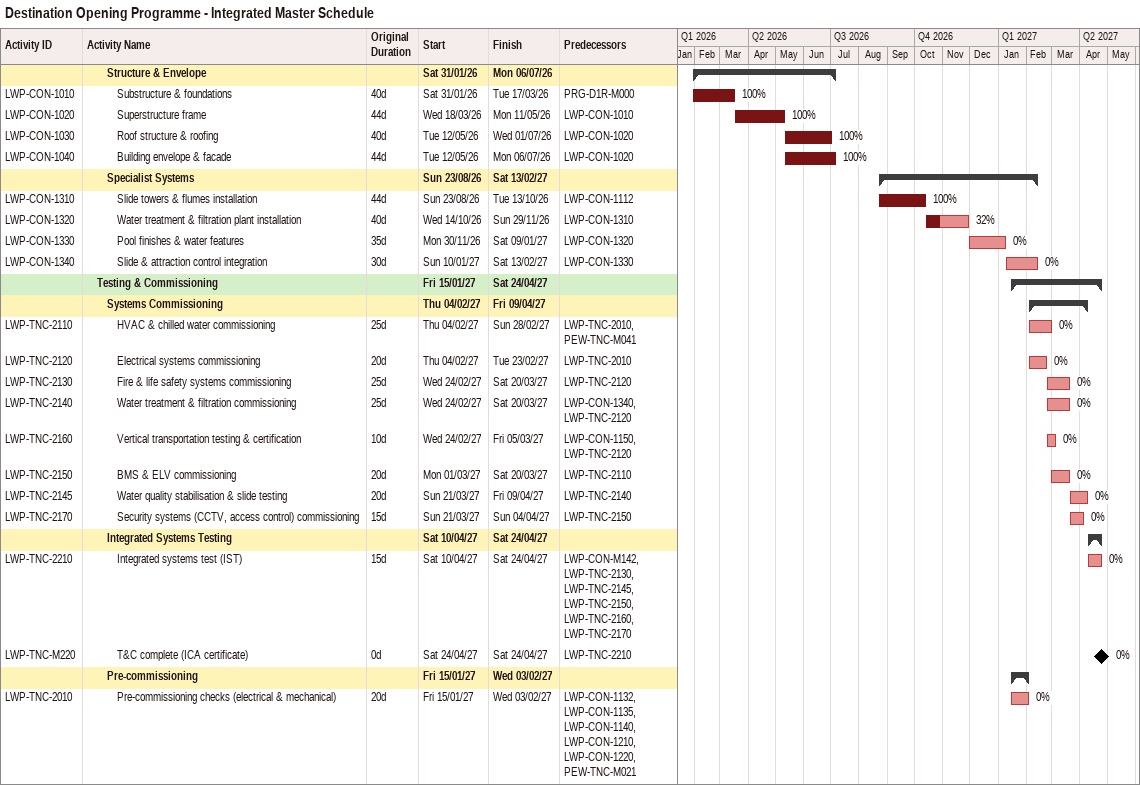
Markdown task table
Destination Opening Programme - Integrated Master Schedule

| ID | Level | Task | Original duration | Start | Finish | Predecessors | % complete |
|---|---|---|---|---|---|---|---|
|  | 3 | **Structure & Envelope** |  | 2026-01-31 | 2026-07-06 |  |  |
| LWP-CON-1010 | 4 | Substructure & foundations | 40d | 2026-01-31 | 2026-03-17 | PRG-D1R-M000 | 100 |
| LWP-CON-1020 | 4 | Superstructure frame | 44d | 2026-03-18 | 2026-05-11 | LWP-CON-1010 | 100 |
| LWP-CON-1030 | 4 | Roof structure & roofing | 40d | 2026-05-12 | 2026-07-01 | LWP-CON-1020 | 100 |
| LWP-CON-1040 | 4 | Building envelope & facade | 44d | 2026-05-12 | 2026-07-06 | LWP-CON-1020 | 100 |
|  | 3 | **Specialist Systems** |  | 2026-08-23 | 2027-02-13 |  |  |
| LWP-CON-1310 | 4 | Slide towers & flumes installation | 44d | 2026-08-23 | 2026-10-13 | LWP-CON-1112 | 100 |
| LWP-CON-1320 | 4 | Water treatment & filtration plant installation | 40d | 2026-10-14 | 2026-11-29 | LWP-CON-1310 | 32 |
| LWP-CON-1330 | 4 | Pool finishes & water features | 35d | 2026-11-30 | 2027-01-09 | LWP-CON-1320 | 0 |
| LWP-CON-1340 | 4 | Slide & attraction control integration | 30d | 2027-01-10 | 2027-02-13 | LWP-CON-1330 | 0 |
|  | 2 | **Testing & Commissioning** |  | 2027-01-15 | 2027-04-24 |  |  |
|  | 3 | **Systems Commissioning** |  | 2027-02-04 | 2027-04-09 |  |  |
| LWP-TNC-2110 | 4 | HVAC & chilled water commissioning | 25d | 2027-02-04 | 2027-02-28 | LWP-TNC-2010, PEW-TNC-M041 | 0 |
| LWP-TNC-2120 | 4 | Electrical systems commissioning | 20d | 2027-02-04 | 2027-02-23 | LWP-TNC-2010 | 0 |
| LWP-TNC-2130 | 4 | Fire & life safety systems commissioning | 25d | 2027-02-24 | 2027-03-20 | LWP-TNC-2120 | 0 |
| LWP-TNC-2140 | 4 | Water treatment & filtration commissioning | 25d | 2027-02-24 | 2027-03-20 | LWP-CON-1340, LWP-TNC-2120 | 0 |
| LWP-TNC-2160 | 4 | Vertical transportation testing & certification | 10d | 2027-02-24 | 2027-03-05 | LWP-CON-1150, LWP-TNC-2120 | 0 |
| LWP-TNC-2150 | 4 | BMS & ELV commissioning | 20d | 2027-03-01 | 2027-03-20 | LWP-TNC-2110 | 0 |
| LWP-TNC-2145 | 4 | Water quality stabilisation & slide testing | 20d | 2027-03-21 | 2027-04-09 | LWP-TNC-2140 | 0 |
| LWP-TNC-2170 | 4 | Security systems (CCTV, access control) commissioning | 15d | 2027-03-21 | 2027-04-04 | LWP-TNC-2150 | 0 |
|  | 3 | **Integrated Systems Testing** |  | 2027-04-10 | 2027-04-24 |  |  |
| LWP-TNC-2210 | 4 | Integrated systems test (IST) | 15d | 2027-04-10 | 2027-04-24 | LWP-CON-M142, LWP-TNC-2130, LWP-TNC-2145, LWP-TNC-2150, LWP-TNC-2160, LWP-TNC-2170 | 0 |
| LWP-TNC-M220 | 4 | T&C complete (ICA certificate) | 0d | 2027-04-24 | 2027-04-24 | LWP-TNC-2210 | 0 |
|  | 3 | **Pre-commissioning** |  | 2027-01-15 | 2027-02-03 |  |  |
| LWP-TNC-2010 | 4 | Pre-commissioning checks (electrical & mechanical) | 20d | 2027-01-15 | 2027-02-03 | LWP-CON-1132, LWP-CON-1135, LWP-CON-1140, LWP-CON-1210, LWP-CON-1220, PEW-TNC-M021 | 0 |
